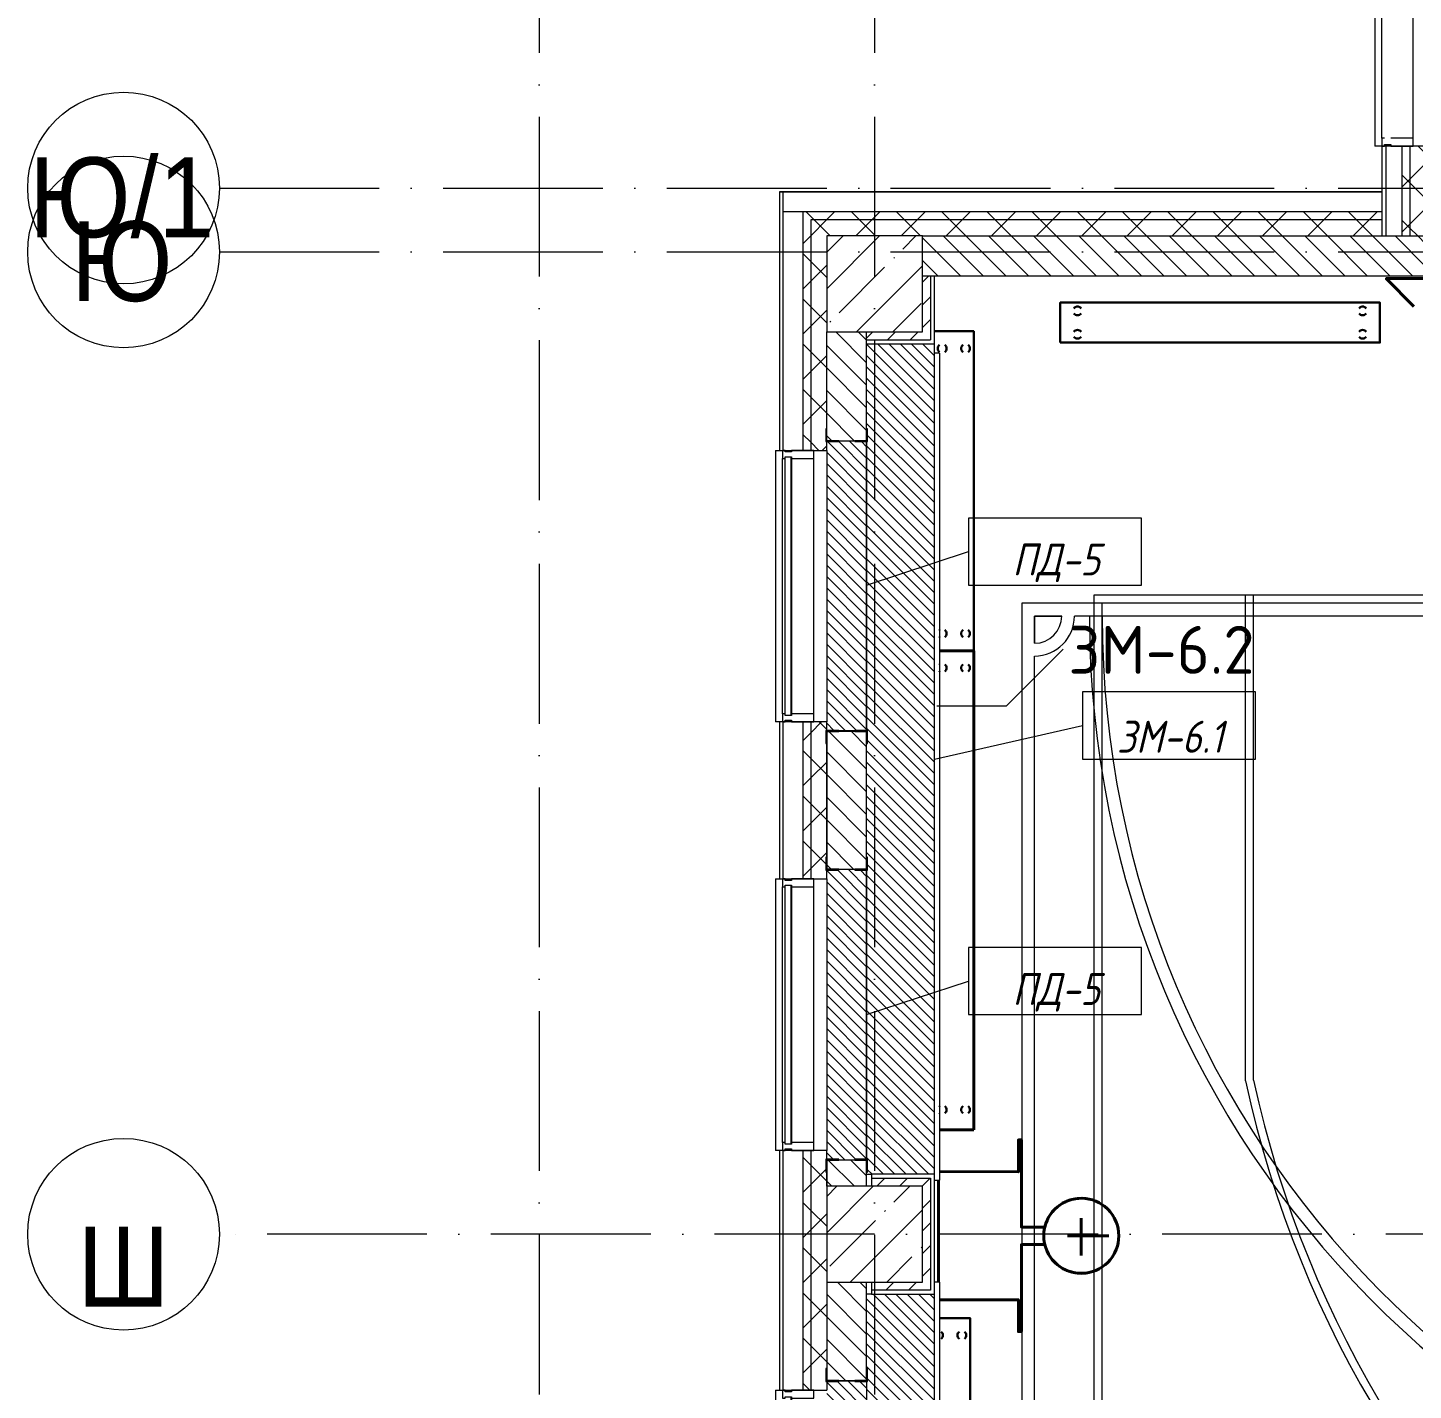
# Model space of a CAD drawing. Header units: millimetres. Extents: x -6467 to 105918, y -7090 to 92481.
# Drawn here: x 65750 to 74421, y 35704 to 44235 of the extents above; entities that cross this region are included whole.
import ezdxf

# ---------------------------------------------------------------- set-up
doc = ezdxf.new("R2010")
doc.units = ezdxf.units.MM
doc.linetypes.add('50_200_ШТРИХ_1Т_ш5_п1_п1_', pattern=[1400, 1000, -200, 0, -200])
for name, color, linetype, lineweight in [('A-FLOR', 7, 'Continuous', 9), ('A-FLOR-IDEN', 7, 'Continuous', 9), ('A-GLAZ', 7, 'Continuous', 5), ('A-GLAZ-CWMG', 7, 'Continuous', 9), ('A-GLAZ-CWMG-1', 7, 'Continuous', 20), ('A-WALL', 7, 'Continuous', 5), ('A-WALL-FNSH-1', 7, 'Continuous', 5), ('A-WALL-IDEN', 7, 'Continuous', 9), ('I-WALL', 7, 'Continuous', 5), ('S-COLS', 7, 'Continuous', 9), ('S-COLS-1', 7, 'Continuous', 5)]:
    doc.layers.add(name, color=color, linetype=linetype, lineweight=lineweight)
for name, color, linetype, lineweight, true_color in [('A-FLOR-PATT-2', 7, 'Continuous', 5, 0x11d7be), ('A-FLOR-PATT-5', 7, 'Continuous', 5, 0xfb8c13), ('A-GENM-1', 7, 'Continuous', 9, 0xaaaaaa), ('A-GENM-2', 7, 'Continuous', 20, 0xaaaaaa), ('мебель 2 этаж-1', 7, 'Continuous', 40, 0xaaaaaa), ('Оси-1', 7, 'Continuous', 20, 0xaaaaaa), ('Оси-2', 7, 'Continuous', 9, 0xaaaaaa), ('Оси-3', 7, '50_200_ШТРИХ_1Т_ш5_п1_п1_', 9, 0xaaaaaa), ('ТХ_разметка баскетбол-1', 7, 'Continuous', 5, 0xaaaaaa), ('ТХ_разметка минифутбол-1', 7, 'Continuous', 9, 0xaaaaaa), ('ТХ_функционал-2', 7, 'Continuous', 40, 0xaaaaaa), ('ТХ_функционал-9', 7, 'Continuous', 30, 0xaaaaaa)]:
    doc.layers.add(name, color=color, linetype=linetype, lineweight=lineweight, true_color=true_color)
doc.styles.add('Arial', font='arial.ttf', dxfattribs={"width": 0.9, "height": 500})
doc.styles.add('GOST Common', font='GOST_Common.ttf', dxfattribs={"height": 300})
doc.styles.add('GOST Common_I', font='GOST_Common Italic.ttf', dxfattribs={"width": 0.9, "height": 200})
pattern_1 = [(135, (0, 0), (-70.71068, -70.71068), [])]
pattern_2 = [(45, (0, 0), (-141.42136, 141.42136), []), (135, (0, 0), (-141.42136, -141.42136), [])]
pattern_3 = [(45, (0, 0), (-70.71068, 70.71068), [])]

# ---------------------------------------------------------------- blocks, each defined once
blk = doc.blocks.new('BSC_Колонна _Прямоугольная - 600х600-22631166-АИ_План этажа Радиаторы_2')
at = {"layer": 'S-COLS-1'}
h = blk.add_hatch(dxfattribs=at)
h.set_pattern_fill('FP_53', color=256, style=0, pattern_type=2)
h.set_pattern_definition([(45, (-71050, -42631.04), (-228.0985, 228.0985), []), (45, (-70821.9, -42631.04), (-228.0985, 228.0985), [403.225, -80.645, 6.706, -73.939])])
h.paths.add_polyline_path([(-300, -300), (300, -300), (300, 300), (-300, 300)])
for p, q in [((300, 300), (-300, 300)), ((-300, 300), (-300, -300)), ((300, -300), (300, 300)), ((-300, -300), (300, -300))]:
    blk.add_line(p, q, dxfattribs=at)
blk = doc.blocks.new('BSC_Колонна _Прямоугольная - 600х600-V28-АИ_План этажа Радиаторы_2')
at = {"layer": 'S-COLS-1'}
h = blk.add_hatch(dxfattribs=at)
h.set_pattern_fill('FP_56', color=256, style=0, pattern_type=2)
h.set_pattern_definition([(315, (-36681.04, 71050), (228.0985, 228.0985), []), (315, (-36681.04, 70821.9), (228.0985, 228.0985), [403.225, -80.645, 6.706, -73.939])])
h.paths.add_polyline_path([(-300, 300), (-300, -300), (300, -300), (300, 300)])
for p, q in [((300, 300), (-300, 300)), ((-300, 300), (-300, -300)), ((300, -300), (300, 300)), ((-300, -300), (300, -300))]:
    blk.add_line(p, q, dxfattribs=at)
blk = doc.blocks.new('Прямоугольный импост - Импост структурный с накладкой - 180мм-22437111-АИ_План этажа Радиаторы_2')
at = {"layer": 'A-GLAZ-CWMG-1'}
for p, q in [((-50, 0), (-50, 17)), ((-50, 17), (0, 17)), ((0, 0), (-10, 0)), ((-10, 0), (-10, -40)), ((0, 17), (0, 0)), ((-50, -180), (-50, -40)), ((-10, -40), (0, -40)), ((0, -40), (0, -180)), ((0, -180), (-50, -180))]:
    blk.add_line(p, q, dxfattribs=at)
blk = doc.blocks.new('Прямоугольный импост - Импост структурный с накладкой - 180мм-V232-АИ_План этажа Радиаторы_2')
at = {"layer": 'A-GLAZ-CWMG'}
for p, q in [((6637, 55111), (5862, 55111)), ((6637, 54914), (5862, 54914))]:
    blk.add_line(p, q, dxfattribs=at)
blk = doc.blocks.new('Прямоугольный импост - Импост структурный с накладкой - 180мм-22437089-АИ_План этажа Радиаторы_2')
at = {"layer": 'A-GLAZ-CWMG'}
for p, q in [((47650, 55111), (46050, 55111)), ((47650, 54931), (46050, 54931)), ((47650, 54914), (46050, 54914))]:
    blk.add_line(p, q, dxfattribs=at)
blk = doc.blocks.new('Прямоугольный импост - Импост структурный с накладкой - 180мм-22485503-АИ_План этажа Радиаторы_2')
at = {"layer": 'A-GLAZ-CWMG-1'}
for p, q in [((-50, 0), (-50, 17)), ((-50, 17), (0, 17)), ((-40, 0), (-50, 0)), ((-40, -40), (-40, 0)), ((0, 0), (-10, 0)), ((-10, 0), (-10, -40)), ((0, 17), (0, 0)), ((-50, -180), (-50, -40)), ((-50, -40), (-40, -40)), ((-10, -40), (0, -40)), ((0, -40), (0, -180)), ((0, -180), (-50, -180))]:
    blk.add_line(p, q, dxfattribs=at)
blk = doc.blocks.new('Прямоугольный импост - Импост структурный с накладкой - 180мм-22485505-АИ_План этажа Радиаторы_2')
at = {"layer": 'A-GLAZ-CWMG-1'}
for p, q in [((-50, 0), (-50, 17)), ((-50, 17), (0, 17)), ((-40, 0), (-50, 0)), ((-40, -40), (-40, 0)), ((0, 0), (-10, 0)), ((-10, 0), (-10, -40)), ((0, 17), (0, 0)), ((-50, -180), (-50, -40)), ((-50, -40), (-40, -40)), ((-10, -40), (0, -40)), ((0, -40), (0, -180)), ((0, -180), (-50, -180))]:
    blk.add_line(p, q, dxfattribs=at)
blk = doc.blocks.new('Прямоугольный импост - Импост структурный с накладкой - 180мм-22485509-АИ_План этажа Радиаторы_2')
at = {"layer": 'A-GLAZ-CWMG-1'}
for p, q in [((0, 17), (-50, 17)), ((-50, 17), (-50, 0)), ((-50, 0), (-40, 0)), ((-40, 0), (-40, -40)), ((-10, -40), (-10, 0)), ((-10, 0), (0, 0)), ((0, 0), (0, 17)), ((-40, -40), (-50, -40)), ((-50, -40), (-50, -180)), ((0, -40), (-10, -40)), ((0, -180), (0, -40)), ((-50, -180), (0, -180))]:
    blk.add_line(p, q, dxfattribs=at)
blk = doc.blocks.new('Прямоугольный импост - Импост структурный с накладкой - 180мм-22485519-АИ_План этажа Радиаторы_2')
at = {"layer": 'A-GLAZ-CWMG-1'}
for p, q in [((0, 17), (-50, 17)), ((-50, 17), (-50, 0)), ((-50, 0), (-40, 0)), ((-40, 0), (-40, -40)), ((-10, -40), (-10, 0)), ((-10, 0), (0, 0)), ((0, 0), (0, 17)), ((-40, -40), (-50, -40)), ((-50, -40), (-50, -180)), ((0, -40), (-10, -40)), ((0, -180), (0, -40)), ((-50, -180), (0, -180))]:
    blk.add_line(p, q, dxfattribs=at)
blk = doc.blocks.new('Прямоугольный импост - Импост структурный с накладкой - 180мм-22485522-АИ_План этажа Радиаторы_2')
at = {"layer": 'A-GLAZ-CWMG-1'}
for p, q in [((0, 17), (-50, 17)), ((-50, 17), (-50, 0)), ((-50, 0), (-40, 0)), ((-40, 0), (-40, -40)), ((-10, -40), (-10, 0)), ((-10, 0), (0, 0)), ((0, 0), (0, 17)), ((-40, -40), (-50, -40)), ((-50, -40), (-50, -180)), ((0, -40), (-10, -40)), ((0, -180), (0, -40)), ((-50, -180), (0, -180))]:
    blk.add_line(p, q, dxfattribs=at)
blk = doc.blocks.new('Фахверк _газобетон торцы_486 - Фахверк _газобетон торцы_-25579797-АИ_План этажа Радиаторы_2')
at = {"layer": 'A-GENM-2'}
for p, q in [((89406, 11134.7), (89325, 11134.7)), ((89325, 11134.7), (89325, 11128.7)), ((89325, 11128.7), (89400, 11128.7)), ((89400, 11128.7), (89400, 11053.7)), ((89406, 11053.7), (89406, 11134.7)), ((89400, 11053.7), (89406, 11053.7)), ((89400, 10953.7), (89400, 10878.7)), ((89406, 10953.7), (89400, 10953.7)), ((89406, 10872.7), (89406, 10953.7)), ((89400, 10878.7), (89325, 10878.7)), ((89325, 10878.7), (89325, 10872.7)), ((89325, 10872.7), (89406, 10872.7))]:
    blk.add_line(p, q, dxfattribs=at)
blk = doc.blocks.new('Фахверк _газобетон торцы_487 - Фахверк _газобетон торцы_-25579823-АИ_План этажа Радиаторы_2')
at = {"layer": 'A-GENM-2'}
for p, q in [((89406, 11134.7), (89325, 11134.7)), ((89325, 11134.7), (89325, 11128.7)), ((89325, 11128.7), (89400, 11128.7)), ((89400, 11128.7), (89400, 11053.7)), ((89406, 11053.7), (89406, 11134.7)), ((89400, 11053.7), (89406, 11053.7)), ((89400, 10953.7), (89400, 10878.7)), ((89406, 10953.7), (89400, 10953.7)), ((89406, 10872.7), (89406, 10953.7)), ((89400, 10878.7), (89325, 10878.7)), ((89325, 10878.7), (89325, 10872.7)), ((89325, 10872.7), (89406, 10872.7))]:
    blk.add_line(p, q, dxfattribs=at)
blk = doc.blocks.new('Фахверк _газобетон торцы_488 - Фахверк _газобетон торцы_-25579843-АИ_План этажа Радиаторы_2')
at = {"layer": 'A-GENM-2'}
for p, q in [((89406, 11134.7), (89325, 11134.7)), ((89325, 11134.7), (89325, 11128.7)), ((89325, 11128.7), (89400, 11128.7)), ((89400, 11128.7), (89400, 11053.7)), ((89406, 11053.7), (89406, 11134.7)), ((89400, 11053.7), (89406, 11053.7)), ((89400, 10953.7), (89400, 10878.7)), ((89406, 10953.7), (89400, 10953.7)), ((89406, 10872.7), (89406, 10953.7)), ((89400, 10878.7), (89325, 10878.7)), ((89325, 10878.7), (89325, 10872.7)), ((89325, 10872.7), (89406, 10872.7))]:
    blk.add_line(p, q, dxfattribs=at)
blk = doc.blocks.new('Фахверк _газобетон торцы_489 - Фахверк _газобетон торцы_-25579869-АИ_План этажа Радиаторы_2')
at = {"layer": 'A-GENM-2'}
for p, q in [((89406, 11134.7), (89325, 11134.7)), ((89325, 11134.7), (89325, 11128.7)), ((89325, 11128.7), (89400, 11128.7)), ((89400, 11128.7), (89400, 11053.7)), ((89406, 11053.7), (89406, 11134.7)), ((89400, 11053.7), (89406, 11053.7)), ((89400, 10953.7), (89400, 10878.7)), ((89406, 10953.7), (89400, 10953.7)), ((89406, 10872.7), (89406, 10953.7)), ((89400, 10878.7), (89325, 10878.7)), ((89325, 10878.7), (89325, 10872.7)), ((89325, 10872.7), (89406, 10872.7))]:
    blk.add_line(p, q, dxfattribs=at)
blk = doc.blocks.new('Фахверк _газобетон торцы_490 - Фахверк _газобетон торцы_-25579889-АИ_План этажа Радиаторы_2')
at = {"layer": 'A-GENM-2'}
for p, q in [((89406, 11134.7), (89325, 11134.7)), ((89325, 11134.7), (89325, 11128.7)), ((89325, 11128.7), (89400, 11128.7)), ((89400, 11128.7), (89400, 11053.7)), ((89406, 11053.7), (89406, 11134.7)), ((89400, 11053.7), (89406, 11053.7)), ((89400, 10953.7), (89400, 10878.7)), ((89406, 10953.7), (89400, 10953.7)), ((89406, 10872.7), (89406, 10953.7)), ((89400, 10878.7), (89325, 10878.7)), ((89325, 10878.7), (89325, 10872.7)), ((89325, 10872.7), (89406, 10872.7))]:
    blk.add_line(p, q, dxfattribs=at)
blk = doc.blocks.new('Отлив_СКБ - Отлив витража-V404-АИ_План этажа Радиаторы_2')
at = {"layer": 'A-GLAZ'}
for p, q in [((0, 75), (0, 100)), ((1700, 100), (0, 100)), ((1700, 100), (1700, 75)), ((0, 2), (10, 2)), ((40, 2), (1660, 2)), ((1690, 2), (1700, 2)), ((1650, 0), (50, 0))]:
    blk.add_line(p, q, dxfattribs=at)
blk = doc.blocks.new('Отлив_СКБ - Отлив витража-V415-АИ_План этажа Радиаторы_2')
at = {"layer": 'A-GLAZ'}
for p, q in [((0, 57), (0, 100)), ((1700, 100), (0, 100)), ((1700, 100), (1700, 57)), ((1, 2), (11, 2)), ((866, 2), (1661, 2)), ((1691, 2), (1700, 2)), ((1700, 40), (1700, 2)), ((1700, 2), (1700, 0)), ((1651, 0), (876, 0))]:
    blk.add_line(p, q, dxfattribs=at)
blk = doc.blocks.new('мебель 2 этаж-28800768-АИ_План этажа Радиаторы_2')
at = {"layer": 'ТХ_разметка баскетбол-1'}
for p, q in [((75635.1, 39356.3), (75635.1, 42396.3)), ((75685.1, 39361.5), (75685.1, 42396.3))]:
    blk.add_line(p, q, dxfattribs=at)
at = {"layer": 'ТХ_разметка баскетбол-1', "flags": 128}
for points in [[(74685.1, 42396.3), (74685.1, 16296.3), (89785.1, 16296.3), (89785.1, 42396.3)], [(74735.1, 42346.3), (74735.1, 16346.3), (89735.1, 16346.3), (89735.1, 42346.3)]]:
    blk.add_lwpolyline(points, close=True, dxfattribs=at)
at = {"layer": 'ТХ_разметка баскетбол-1'}
for radius, start, end in [(6750, 192.10065, 347.89931), (6700, 192.14673, 347.85327)]:
    blk.add_arc((82235.1, 40771.3), radius, start, end, dxfattribs=at)
at = {"layer": 'ТХ_разметка минифутбол-1'}
for p, q in [((89905.1, 42266.2), (74563.5, 42266.2)), ((74314.8, 16676.2), (74314.8, 42016.2))]:
    blk.add_line(p, q, dxfattribs=at)
at = {"layer": 'ТХ_разметка минифутбол-1', "flags": 128}
for points in [[(90234.8, 42346.3), (74234.9, 42346.3), (74234.9, 16346.2), (90234.8, 16346.2)], [(74484, 42266.2), (74314, 42266.2), (74314, 42096.2), (74314, 42266.2)]]:
    blk.add_lwpolyline(points, close=True, dxfattribs=at)
at = {"layer": 'ТХ_разметка минифутбол-1'}
for centre, radius, start, end in [((74314, 42266.2), 250, 270, 0), ((74314, 42266.2), 170, 270, 0), ((80738.1, 42267.2), 6080.7, 180.01156, 269.22424), ((80738.1, 42267.3), 6000.7, 180.01206, 269.22394)]:
    blk.add_arc(centre, radius, start, end, dxfattribs=at)
at = {"layer": 'ТХ_функционал-2'}
for p, q in [((73718.5, 39049.2), (73934.1, 39049.2)), ((73713.5, 38733.8), (73713.5, 38096.3)), ((74606.5, 38495.9), (74606.5, 38263)), ((74519.6, 38386.3), (74778.3, 38386.3))]:
    blk.add_line(p, q, dxfattribs=at)
at = {"layer": 'ТХ_функционал-2', "flags": 128}
for points in [[(76688.5, 44204.5), (76515.5, 44379.3), (76763.5, 44379.3)], [(73934.1, 39049.2), (73934.1, 42049.2), (73718.5, 42049.2)], [(74378, 38441.3), (74231.5, 38441.3), (74231.5, 38986.3), (74213.5, 38986.3), (74213.5, 38786.3), (73718.5, 38789.2)], [(73718.5, 37986.3), (74213.5, 37986.3), (74213.5, 37786.3), (74231.5, 37786.3), (74231.5, 38331.3), (74378, 38331.3)]]:
    blk.add_lwpolyline(points, dxfattribs=at)
at = {"layer": 'ТХ_функционал-2'}
blk.add_circle((74606.5, 38386.3), 235, dxfattribs=at)
blk.add_arc((74606.5, 38386.3), 235, 193.53519, 166.46481, dxfattribs=at)
at = {"layer": 'ТХ_функционал-9'}
blk.add_line((73718.5, 42049.2), (73934.1, 42049.2), dxfattribs=at)
at = {"layer": 'ТХ_функционал-9', "flags": 128}
blk.add_lwpolyline([(74475.1, 43978.7), (76475.1, 43978.7), (76475.1, 44228.7), (74475.1, 44228.7)], close=True, dxfattribs=at)
for points in [[(73934.1, 42049.2), (73934.1, 44049.2), (73688.5, 44049.2)], [(73911.1, 35871.2), (73911.1, 37871.2), (73718.5, 37871.2)]]:
    blk.add_lwpolyline(points, dxfattribs=at)
at = {"layer": 'ТХ_функционал-9'}
for centre, start, end in [((74582.8, 44176.9), 35.39215, 144.60785), ((74582.8, 44176.9), 215.39215, 324.60785), ((76367.4, 44176.9), 35.39215, 144.60785), ((76367.4, 44176.9), 215.39215, 324.60785), ((74582.8, 44030.5), 35.39215, 144.60785), ((76367.4, 44030.5), 35.39215, 144.60785), ((73735.9, 43941.5), 125.39215, 234.60785), ((73735.9, 43941.5), 305.39215, 54.60785), ((73882.3, 43941.5), 125.39215, 234.60785), ((73882.3, 43941.5), 305.39215, 54.60785), ((74582.8, 44030.5), 215.39215, 324.60785), ((76367.4, 44030.5), 215.39215, 324.60785), ((73735.9, 42156.9), 125.39215, 132.92855), ((73735.9, 42156.9), 305.39215, 54.60785), ((73882.3, 42156.9), 125.39215, 234.60785), ((73882.3, 42156.9), 305.39215, 54.60785), ((73735.9, 42156.9), 227.07145, 234.60785), ((73735.9, 41941.5), 125.39215, 132.92855), ((73735.9, 41941.5), 227.07145, 234.60785), ((73735.9, 41941.5), 305.39215, 54.60785), ((73882.3, 41941.5), 125.39215, 234.60785), ((73882.3, 41941.5), 305.39215, 54.60785), ((73735.9, 39175.5), 125.39215, 132.92855), ((73735.9, 39175.5), 305.39215, 54.60785), ((73882.3, 39175.5), 125.39215, 234.60785), ((73882.3, 39175.5), 305.39215, 54.60785), ((73735.9, 39175.5), 227.07145, 234.60785), ((73712.9, 37763.5), 305.39215, 54.60785), ((73859.3, 37763.5), 125.39215, 234.60785), ((73859.3, 37763.5), 305.39215, 54.60785)]:
    blk.add_arc(centre, 27.3, start, end, dxfattribs=at)
blk = doc.blocks.new('Ось сетки - Круг_Ø6_00__ISO-2_5_0_9K_-17386508-АИ_План этажа Радиаторы_2')
at = {"layer": 'Оси-1'}
blk.add_circle((0, 0), 3, dxfattribs=at)
blk = doc.blocks.new('AAR_СКБ_Марка_Перекрытия_1 мм - Марка пола-27961726-АИ_План этажа Радиаторы_2')
at = {"layer": 'A-FLOR-IDEN'}
for p, q in [((2.723, 2.101), (-2.69, 2.101)), ((-2.69, 2.101), (-2.69, 0)), ((2.723, 0), (2.723, 2.101)), ((-2.69, 0), (2.723, 0))]:
    blk.add_line(p, q, dxfattribs=at)

msp = doc.modelspace()

# ---------------------------------------------------------------- hatches: boundary and pattern name
at = {"layer": 'A-FLOR-PATT-2'}
h = msp.add_hatch(dxfattribs=at)
h.set_pattern_fill('FP_311', color=256, style=0, pattern_type=2)
h.set_pattern_definition([(315, (71050.89, 39656.04), (35.3553, 35.3553), [])])
h.paths.add_polyline_path([(71425, 37056), (71425, 42256), (71000, 42256), (71000, 41724), (71006, 41724), (71006, 41643), (71000, 41643), (71000, 39834.4), (71006, 39834.4), (71006, 39753.4), (71000, 39753.4), (71000, 39041), (71006, 39041), (71006, 38960), (71000, 38960), (71000, 37151.4), (71006, 37151.4), (71006, 37070.4), (71000, 37070.4), (71000, 37056), (71400, 37056)])
h = msp.add_hatch(dxfattribs=at)
h.set_pattern_fill('FP_310', color=256, style=0, pattern_type=2)
h.set_pattern_definition([(315, (71050, 33681.04), (35.3553, 35.3553), [])])
h.paths.add_polyline_path([(71000, 31056), (71425, 31056), (71425, 36306), (71000, 36306), (71000, 35839.5), (71006, 35839.5), (71006, 35758.5), (71000, 35758.5), (71000, 33949.9), (71006, 33949.9), (71006, 33868.9), (71000, 33868.9), (71000, 33155.2), (71006, 33155.2), (71006, 33074.2), (71000, 33074.2), (71000, 31265.5), (71006, 31265.5), (71006, 31184.5), (71000, 31184.5)])
at = {"layer": 'A-FLOR-PATT-5'}
h = msp.add_hatch(dxfattribs=at)
h.set_pattern_fill('FP_373', color=256, style=0, pattern_type=2)
h.set_pattern_definition([(315, (70875, 40744.7), (35.3553, 35.3553), [])])
h.paths.add_polyline_path([(71000, 39834.4), (71000, 41643), (70925, 41643), (70925, 41649), (70825, 41649), (70825, 41643), (70750, 41643), (70750, 39834.4), (70929.4, 39834.4)])
h = msp.add_hatch(dxfattribs=at)
h.set_pattern_fill('FP_372', color=256, style=0, pattern_type=2)
h.set_pattern_definition([(315, (70875, 38055.7), (35.3553, 35.3553), [])])
h.paths.add_polyline_path([(70925, 37145.4), (70925, 37151.4), (71000, 37151.4), (71000, 38960), (70925, 38960), (70925, 38966), (70825, 38966), (70825, 38960), (70750, 38960), (70750, 37151.4), (70825, 37151.4), (70825, 37145.4)])
h = msp.add_hatch(dxfattribs=at)
h.set_pattern_fill('FP_371', color=256, style=0, pattern_type=2)
h.set_pattern_definition([(315, (70875, 34851.386), (35.3553, 35.3553), [])])
h.paths.add_polyline_path([(70825, 33941), (71000, 33941), (71000, 33943.9), (70925, 33943.9), (70925, 33949.9), (71000, 33949.9), (71000, 35758.5), (70925, 35758.5), (70925, 35761.7), (70825, 35761.7), (70825, 35758.5), (70750, 35758.5), (70750, 33949.9), (70825, 33949.9), (70825, 33943.9), (70750, 33943.9), (70750, 33941), (70752.8, 33941)])
at = {"layer": 'A-WALL'}
h = msp.add_hatch(dxfattribs=at)
h.set_pattern_fill('FP_125', color=256, style=0, pattern_type=2)
h.set_pattern_definition(pattern_2)
h.paths.add_polyline_path([(74500, 42931), (74500, 43494), (74400, 43494), (74400, 42931)])
h.paths.add_polyline_path([(74500, 45194), (74500, 46431), (74400, 46431), (74400, 45194)])
h.paths.add_polyline_path([(74400, 48131), (74500, 48131), (74500, 49294), (74400, 49294), (74400, 48259.2)])
h.paths.add_polyline_path([(74400, 50994), (74500, 50994), (74500, 52194), (74400, 52194), (74400, 51074.9)])
h.paths.add_polyline_path([(74400, 53894), (74500, 53894), (74500, 55181), (74400, 55181), (74400, 54594.6)])
h = msp.add_hatch(dxfattribs=at)
h.set_pattern_fill('FP_125', color=256, style=0, pattern_type=2)
h.set_pattern_definition(pattern_2)
h.paths.add_polyline_path([(74400, 42931), (74400, 43494), (74350, 43494), (74350, 42931)])
h.paths.add_polyline_path([(74400, 45194), (74400, 46431), (74350, 46431), (74350, 45194)])
h.paths.add_polyline_path([(74400, 48131), (74400, 49294), (74350, 49294), (74350, 48131)])
h.paths.add_polyline_path([(74400, 50994), (74400, 52194), (74350, 52194), (74350, 50994)])
h.paths.add_polyline_path([(74350, 53894), (74400, 53894), (74400, 55081), (74350, 55081), (74350, 54594.6)])
h = msp.add_hatch(dxfattribs=at)
h.set_pattern_fill('FP_125', color=256, style=0, pattern_type=2)
h.set_pattern_definition(pattern_2)
h.paths.add_polyline_path([(70650, 12231), (70650, 13666), (70600, 13666), (70600, 12231)])
h.paths.add_polyline_path([(70600, 15366), (70650, 15366), (70650, 16351), (70600, 16351), (70600, 15878.4)])
h.paths.add_polyline_path([(70650, 18051), (70650, 19551), (70600, 19551), (70600, 18051)])
h.paths.add_polyline_path([(70650, 21251), (70650, 22236), (70600, 22236), (70600, 21251)])
h.paths.add_polyline_path([(70650, 23936), (70650, 25436), (70600, 25436), (70600, 23936)])
h.paths.add_polyline_path([(70600, 27136), (70650, 27136), (70650, 28121), (70600, 28121), (70600, 27845.2)])
h.paths.add_polyline_path([(70650, 29821), (70650, 31319.5), (70600, 31319.5), (70600, 29821)])
h.paths.add_polyline_path([(70600, 33019.5), (70650, 33019.5), (70650, 34003.9), (70600, 34003.9), (70600, 33476.7)])
h.paths.add_polyline_path([(70650, 35703.9), (70650, 37205.4), (70600, 37205.4), (70600, 35703.9)])
h.paths.add_polyline_path([(70600, 38905.4), (70650, 38905.4), (70650, 39888.4), (70600, 39888.4), (70600, 39108.1)])
h.paths.add_polyline_path([(70650, 41588.4), (70650, 43081), (70600, 43081), (70600, 41588.4)])
h = msp.add_hatch(dxfattribs=at)
h.set_pattern_fill('FP_125', color=256, style=0, pattern_type=2)
h.set_pattern_definition(pattern_2)
h.paths.add_polyline_path([(72590.4, 43031), (74223, 43031), (74223, 43081), (70650, 43081), (70650, 43031), (70929.4, 43031)])
h = msp.add_hatch(dxfattribs=at)
h.set_pattern_fill('FP_125', color=256, style=0, pattern_type=2)
h.set_pattern_definition(pattern_2)
h.paths.add_polyline_path([(70750, 12331), (70750, 13666), (70650, 13666), (70650, 12331)])
h.paths.add_polyline_path([(70750, 15366), (70750, 16351), (70650, 16351), (70650, 15366)])
h.paths.add_polyline_path([(70750, 18051), (70750, 19551), (70650, 19551), (70650, 18051)])
h.paths.add_polyline_path([(70750, 21251), (70750, 22236), (70650, 22236), (70650, 21251)])
h.paths.add_polyline_path([(70650, 23936), (70750, 23936), (70750, 25436), (70650, 25436), (70650, 24381)])
h.paths.add_polyline_path([(70650, 27136), (70750, 27136), (70750, 28121), (70650, 28121), (70650, 27845.2)])
h.paths.add_polyline_path([(70650, 29821), (70750, 29821), (70750, 31319.5), (70650, 31319.5), (70650, 30381)])
h.paths.add_polyline_path([(70750, 33019.5), (70750, 34003.9), (70650, 34003.9), (70650, 33019.5)])
h.paths.add_polyline_path([(70750, 35703.9), (70750, 37205.4), (70650, 37205.4), (70650, 35703.9)])
h.paths.add_polyline_path([(70650, 38905.4), (70750, 38905.4), (70750, 39888.4), (70650, 39888.4), (70650, 39108.1)])
h.paths.add_polyline_path([(70650, 41588.4), (70750, 41588.4), (70750, 43031), (70650, 43031), (70650, 41923.8)])
h = msp.add_hatch(dxfattribs=at)
h.set_pattern_fill('FP_125', color=256, style=0, pattern_type=2)
h.set_pattern_definition(pattern_2)
h.paths.add_polyline_path([(74223, 42931), (74223, 43031), (70750, 43031), (70750, 42931), (72590.4, 42931)])
at = {"layer": 'I-WALL'}
h = msp.add_hatch(dxfattribs=at)
h.set_pattern_fill('FP_2', color=256, style=0, pattern_type=2)
h.set_pattern_definition(pattern_1)
h.paths.add_polyline_path([(87539.3, 42681), (88750, 42681), (88750, 42931), (85808, 42931), (85808, 42681), (85878.3, 42681)])
h.paths.add_polyline_path([(83400, 42681), (83808, 42681), (83808, 42931), (83400, 42931), (83400, 42692.3)])
h.paths.add_polyline_path([(82556.3, 42681), (82900, 42681), (82900, 42931), (78000, 42931), (78000, 42681), (79234.3, 42681)])
h.paths.add_polyline_path([(77500, 42681), (77500, 42931), (75000, 42931), (75000, 42681), (76742.9, 42681)])
h.paths.add_polyline_path([(71350, 42681), (74500, 42681), (74500, 42931), (71350, 42931), (71350, 42704.9)])
h = msp.add_hatch(dxfattribs=at)
h.set_pattern_fill('FP_4', color=256, style=0, pattern_type=2)
h.set_pattern_definition(pattern_3)
h.paths.add_polyline_path([(71400, 42281), (71400, 42681), (71350, 42681), (71350, 42281)])
h = msp.add_hatch(dxfattribs=at)
h.set_pattern_fill('FP_2', color=256, style=0, pattern_type=2)
h.set_pattern_definition(pattern_1)
h.paths.add_polyline_path([(70929.4, 41649), (71000, 41649), (71000, 42331), (70750, 42331), (70750, 41649)])
h = msp.add_hatch(dxfattribs=at)
h.set_pattern_fill('FP_4', color=256, style=0, pattern_type=2)
h.set_pattern_definition(pattern_3)
h.paths.add_polyline_path([(71350, 42281), (71350, 42331), (71000, 42331), (71000, 42281)])
h = msp.add_hatch(dxfattribs=at)
h.set_pattern_fill('FP_2', color=256, style=0, pattern_type=2)
h.set_pattern_definition(pattern_1)
h.paths.add_polyline_path([(71000, 38966), (71000, 39828.4), (70750, 39828.4), (70750, 38966), (70929.4, 38966)])
h = msp.add_hatch(dxfattribs=at)
h.set_pattern_fill('FP_2', color=256, style=0, pattern_type=2)
h.set_pattern_definition(pattern_1)
h.paths.add_polyline_path([(70929.4, 35764.5), (71000, 35764.5), (71000, 36381), (70750, 36381), (70750, 35764.5)])
h.paths.add_polyline_path([(70750, 36981), (71000, 36981), (71000, 37145.4), (70750, 37145.4)])
h = msp.add_hatch(dxfattribs=at)
h.set_pattern_fill('FP_4', color=256, style=0, pattern_type=2)
h.set_pattern_definition(pattern_3)
h.paths.add_polyline_path([(71350, 36981), (71400, 36981), (71400, 37031), (71030, 37031), (71030, 36981)])
h = msp.add_hatch(dxfattribs=at)
h.set_pattern_fill('FP_4', color=256, style=0, pattern_type=2)
h.set_pattern_definition(pattern_3)
h.paths.add_polyline_path([(71400, 36381), (71400, 36981), (71350, 36981), (71350, 36381)])
h = msp.add_hatch(dxfattribs=at)
h.set_pattern_fill('FP_4', color=256, style=0, pattern_type=2)
h.set_pattern_definition(pattern_3)
h.paths.add_polyline_path([(71350, 36331), (71400, 36331), (71400, 36381), (71030, 36381), (71030, 36331)])

# ---------------------------------------------------------------- linework, layer by layer
at = {"layer": 'A-FLOR'}
for p, q in [((71425, 37056), (71425, 42256)), ((71000, 41643), (71000, 39834.4)), ((71000, 39834.4), (71000, 41643)), ((70750, 41588.4), (70750, 39888.4)), ((70825, 39834.4), (70925, 39834.4)), ((71000, 38960), (71000, 37151.4)), ((71000, 37151.4), (71000, 38960)), ((70750, 38905.4), (70750, 37205.4)), ((71000, 37056), (71030, 37056)), ((71030, 36306), (71000, 36306)), ((71425, 31056), (71425, 36306)), ((70925, 35761.7), (70825, 35761.7)), ((71000, 35758.5), (71000, 33949.9))]:
    msp.add_line(p, q, dxfattribs=at)
at = {"layer": 'A-FLOR-IDEN'}
for p, q in [((71000, 40744.7), (71637.8, 40954.8)), ((71425, 39656), (72350.3, 39866.2)), ((71000, 38055.7), (71637.8, 38265.8))]:
    msp.add_line(p, q, dxfattribs=at)
at = {"layer": 'A-WALL'}
for p, q in [((74250, 43494), (74250, 42931)), ((74350, 43494), (74350, 42931)), ((74400, 43494), (74400, 42931)), ((70750, 43208), (70455, 43208)), ((74223, 43206), (70455, 43206)), ((70455, 43206), (70455, 41588.4)), ((70475, 43208), (70475, 41588.4)), ((74223, 43208), (74223, 42931)), ((74223, 43081), (70475, 43081)), ((70600, 43081), (70600, 41588.4)), ((74223, 43031), (70650, 43031)), ((70650, 43031), (70650, 41588.4)), ((71350, 42931), (74223, 42931)), ((71350, 42681), (74500, 42681)), ((71400, 42681), (71400, 42281)), ((70750, 41588.4), (70750, 42331)), ((71000, 41649), (71000, 42331)), ((71000, 42281), (71400, 42281)), ((71455, 42196), (71425, 42196)), ((71455, 42196), (71455, 37018.5)), ((70750, 41649), (71000, 41649)), ((70455, 41588.4), (70750, 41588.4)), ((70750, 39888.4), (70455, 39888.4)), ((70455, 39888.4), (70455, 38905.4)), ((70475, 39888.4), (70475, 38905.4)), ((70600, 39888.4), (70600, 38905.4)), ((70650, 39888.4), (70650, 38905.4)), ((70750, 38905.4), (70750, 39888.4)), ((71000, 39828.4), (70750, 39828.4)), ((70750, 39828.4), (70750, 38966)), ((71000, 38966), (71000, 39828.4)), ((70750, 38966), (71000, 38966)), ((70455, 38905.4), (70750, 38905.4)), ((70750, 37205.4), (70455, 37205.4)), ((70455, 37205.4), (70455, 35703.9)), ((70475, 37205.4), (70475, 35703.9)), ((70600, 37205.4), (70600, 35703.9)), ((70650, 37205.4), (70650, 35703.9)), ((70750, 36981), (70750, 37205.4)), ((71000, 37145.4), (70750, 37145.4)), ((70750, 37145.4), (70750, 36981)), ((71000, 36981), (71000, 37145.4)), ((71030, 37031), (71400, 37031)), ((71400, 37031), (71400, 36331)), ((71425, 37018.5), (71455, 37018.5)), ((70750, 36381), (70750, 35703.9)), ((71000, 35764.5), (71000, 36381)), ((71455, 36381), (71425, 36381)), ((71455, 36381), (71455, 31018.5)), ((71400, 36331), (71030, 36331)), ((70750, 35764.5), (71000, 35764.5)), ((70455, 35703.9), (70750, 35703.9))]:
    msp.add_line(p, q, dxfattribs=at)
at = {"layer": 'A-WALL-FNSH-1'}
for p, q in [((74500, 43494), (74223, 43494)), ((74223, 43494), (74223, 43208)), ((70455, 43208), (70455, 43206)), ((74223, 43208), (70750, 43208)), ((74223, 42931), (74500, 42931)), ((71425, 42256), (71425, 42681)), ((71000, 42256), (71425, 42256)), ((71425, 37056), (71030, 37056)), ((71030, 37056), (71030, 36981)), ((71425, 36306), (71425, 37056)), ((71030, 36381), (71030, 36306)), ((71030, 36306), (71425, 36306))]:
    msp.add_line(p, q, dxfattribs=at)
at = {"layer": 'A-WALL-IDEN'}
for p, q in [((71874.5, 39988.1), (72229.8, 40343.2)), ((71440, 39988.1), (71874.5, 39988.1))]:
    msp.add_line(p, q, dxfattribs=at)
at = {"layer": 'Оси-3'}
for p, q in [((68950, 91281), (68950, -5889.7)), ((71050, 91281), (71050, -5889.7)), ((66949.8, 43231), (104718, 43231)), ((66949.8, 42831), (104718, 42831)), ((89250, 36681), (66949.8, 36681))]:
    msp.add_line(p, q, dxfattribs=at)

# ---------------------------------------------------------------- block references
at = {"layer": 'A-FLOR-IDEN', "xscale": 199.9999999999999, "yscale": 199.9999999999999, "zscale": 199.9999999999999}
for p in [(72175.7, 40744.7), (72888.2, 39656), (72175.7, 38055.7)]:
    msp.add_blockref('AAR_СКБ_Марка_Перекрытия_1 мм - Марка пола-27961726-АИ_План этажа Радиаторы_2', p, dxfattribs=at)
at = {"layer": 'A-GENM-1'}
for name, p, rotation in [('Фахверк _газобетон торцы_490 - Фахверк _газобетон торцы_-25579889-АИ_План этажа Радиаторы_2', (59871.3, 131049), 270.0000000000001), ('Фахверк _газобетон торцы_489 - Фахверк _газобетон торцы_-25579869-АИ_План этажа Радиаторы_2', (81878.7, -49571.6), 89.99999999999974), ('Фахверк _газобетон торцы_488 - Фахверк _газобетон торцы_-25579843-АИ_План этажа Радиаторы_2', (59871.3, 128366), 270.0000000000001), ('Фахверк _газобетон торцы_487 - Фахверк _газобетон торцы_-25579823-АИ_План этажа Радиаторы_2', (81878.7, -52254.6), 89.99999999999974), ('Фахверк _газобетон торцы_486 - Фахверк _газобетон торцы_-25579797-АИ_План этажа Радиаторы_2', (59871.3, 125164.5), 270.0000000000001)]:
    msp.add_blockref(name, p, dxfattribs=dict(at, rotation=rotation))
at = {"layer": 'A-GLAZ', "rotation": 89.99999999999962}
for name, p in [('Отлив_СКБ - Отлив витража-V415-АИ_План этажа Радиаторы_2', (74280, 43493)), ('Отлив_СКБ - Отлив витража-V404-АИ_План этажа Радиаторы_2', (70530, 39888.4)), ('Отлив_СКБ - Отлив витража-V404-АИ_План этажа Радиаторы_2', (70530, 37205.4)), ('Отлив_СКБ - Отлив витража-V404-АИ_План этажа Радиаторы_2', (70530, 34003.9))]:
    msp.add_blockref(name, p, dxfattribs=at)
at = {"layer": 'A-GLAZ-CWMG'}
for name, p, rotation in [('Прямоугольный импост - Импост структурный с накладкой - 180мм-V232-АИ_План этажа Радиаторы_2', (19309, 50181), 269.9999999999988), ('Прямоугольный импост - Импост структурный с накладкой - 180мм-22485519-АИ_План этажа Радиаторы_2', (70490, 41588.4), 90), ('Прямоугольный импост - Импост структурный с накладкой - 180мм-22437089-АИ_План этажа Радиаторы_2', (15559, 87588.4), 270.0000000000017), ('Прямоугольный импост - Импост структурный с накладкой - 180мм-22485509-АИ_План этажа Радиаторы_2', (70490, 38905.4), 90), ('Прямоугольный импост - Импост структурный с накладкой - 180мм-22437089-АИ_План этажа Радиаторы_2', (15559, 84905.4), 270.0000000000017), ('Прямоугольный импост - Импост структурный с накладкой - 180мм-22485522-АИ_План этажа Радиаторы_2', (70490, 35703.9), 90)]:
    msp.add_blockref(name, p, dxfattribs=dict(at, rotation=rotation))
at = {"layer": 'A-GLAZ-CWMG', "extrusion": (0, 0, -1)}
for name, p, rotation in [('Прямоугольный импост - Импост структурный с накладкой - 180мм-22437111-АИ_План этажа Радиаторы_2', (-74240, 43494), 270.000000000003), ('Прямоугольный импост - Импост структурный с накладкой - 180мм-22485503-АИ_План этажа Радиаторы_2', (-70490, 39888.4), 270), ('Прямоугольный импост - Импост структурный с накладкой - 180мм-22485505-АИ_План этажа Радиаторы_2', (-70490, 37205.4), 270)]:
    msp.add_blockref(name, p, dxfattribs=dict(at, rotation=rotation))
at = {"layer": 'S-COLS'}
msp.add_blockref('BSC_Колонна _Прямоугольная - 600х600-22631166-АИ_План этажа Радиаторы_2', (71050, 42631), dxfattribs=at)
at = {"layer": 'S-COLS', "rotation": 89.9999999999999}
msp.add_blockref('BSC_Колонна _Прямоугольная - 600х600-V28-АИ_План этажа Радиаторы_2', (71050, 36681), dxfattribs=at)
at = {"layer": 'мебель 2 этаж-1'}
msp.add_blockref('мебель 2 этаж-28800768-АИ_План этажа Радиаторы_2', (-2263.5, -1715.2), dxfattribs=at)
at = {"layer": 'Оси-1', "xscale": 199.9999999999999, "yscale": 199.9999999999999, "zscale": 199.9999999999999}
for p, rotation in [((66349.8, 43231), 269.9999999999995), ((66349.8, 42831), 269.9999999999995), ((66349.8, 36681), 89.99999999999982)]:
    msp.add_blockref('Ось сетки - Круг_Ø6_00__ISO-2_5_0_9K_-17386508-АИ_План этажа Радиаторы_2', p, dxfattribs=dict(at, rotation=rotation))

# ---------------------------------------------------------------- texts
at = {"layer": 'A-FLOR-IDEN', "char_height": 200, "attachment_point": 5, "line_spacing_factor": 1.022766, "style": 'GOST Common_I'}
for s, insert, width in [('\\pt180,360,540,720,900,1080,1260,1440,1620,1800,1980,2160,2340,2520,2700,2880,3060,3240,3420,3600,3780,3960,4140,4320,4500,4680,4860,5040,5220,5400,5580,5760;ПД-5', (72186.8, 40884.5), 583.2), ('\\pt180,360,540,720,900,1080,1260,1440,1620,1800,1980,2160,2340,2520,2700,2880,3060,3240,3420,3600,3780,3960,4140,4320,4500,4680,4860,5040,5220,5400,5580,5760;ЗМ-6.1', (72899.3, 39795.8), 738), ('\\pt180,360,540,720,900,1080,1260,1440,1620,1800,1980,2160,2340,2520,2700,2880,3060,3240,3420,3600,3780,3960,4140,4320,4500,4680,4860,5040,5220,5400,5580,5760;ПД-5', (72186.8, 38195.5), 583.2)]:
    msp.add_mtext(s, dxfattribs=dict(at, insert=insert, width=width))
at = {"layer": 'A-WALL-IDEN', "insert": (72844.8, 40489.7), "char_height": 300, "width": 1244, "attachment_point": 2, "line_spacing_factor": 1.022766, "style": 'GOST Common'}
msp.add_mtext('\\pt80.001,159.999,240,320.001,399.999,480,560.001,639.999,720,800.001,879.999,960,1040.001,1119.999,1200,1280.001,1359.999,1440,1520.001,1599.999,1680,1760.001,1839.999,1920,2000.001,2079.999,2160,2240.001,2319.999,2400,2480.001,2559.999;ЗМ-6.2', dxfattribs=at)
at = {"layer": 'Оси-2', "char_height": 500, "attachment_point": 5, "line_spacing_factor": 0.936439, "style": 'Arial'}
for s, insert, width in [('\\pt2286,4572,6858,9144,11430,13716,16002,18288,20574,22860,25146,27432,29718,32004,34290,36576,38862,41148,43434,45720,48006,50292,52578,54864,57150,59436,61722,64008,66294,68580,70866,73152;Ю/1', (66338.3, 43169.3), 1179), ('\\pt2286,4572,6858,9144,11430,13716,16002,18288,20574,22860,25146,27432,29718,32004,34290,36576,38862,41148,43434,45720,48006,50292,52578,54864,57150,59436,61722,64008,66294,68580,70866,73152;Ю', (66338.3, 42769.3), 655.2), ('\\pt2286,4572,6858,9144,11430,13716,16002,18288,20574,22860,25146,27432,29718,32004,34290,36576,38862,41148,43434,45720,48006,50292,52578,54864,57150,59436,61722,64008,66294,68580,70866,73152;Ш', (66348.7, 36478.2), 595.8)]:
    msp.add_mtext(s, dxfattribs=dict(at, insert=insert, width=width))

doc.saveas('drawing.dxf')
